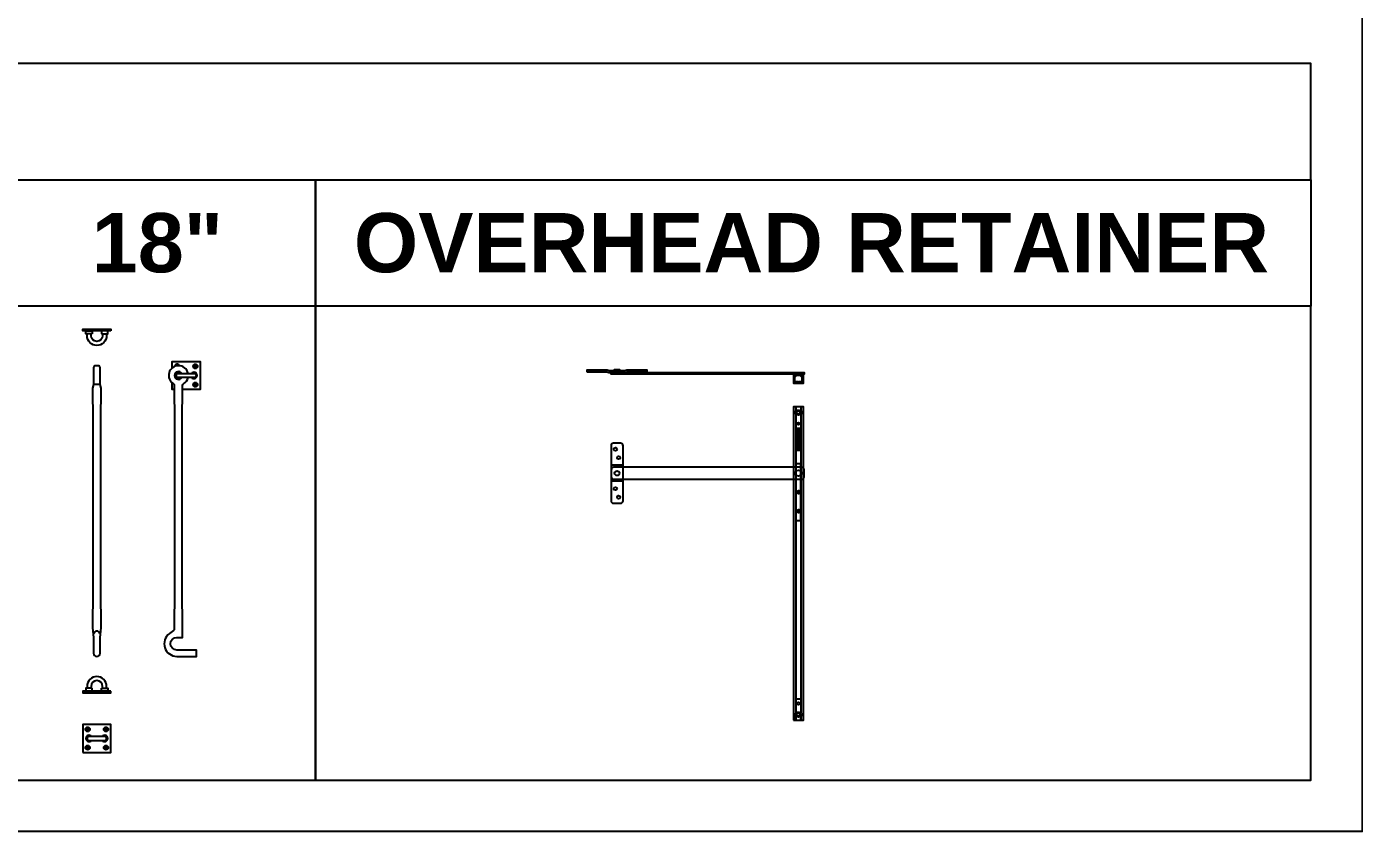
# Model space of a CAD drawing. Header units: millimetres. Extents: x 0 to 23312, y -3206 to 11448.
# Drawn here: x 11030 to 13130, y -3206 to -1932 of the extents above; entities that cross this region are included whole.
import ezdxf

# ---------------------------------------------------------------- set-up
doc = ezdxf.new("R2010")
doc.units = ezdxf.units.MM
doc.header["$LTSCALE"] = 10
for name, color, linetype in [('40 - Detail Outline', 142, 'Continuous'), ('41 - Detail', 7, 'Continuous'), ('50 - Glass', 254, 'Continuous')]:
    doc.layers.add(name, color=color, linetype=linetype)
doc.styles.add('CGBOLD', font='arialbd.ttf')

msp = doc.modelspace()

# ---------------------------------------------------------------- linework, layer by layer
at = {"layer": '40 - Detail Outline', "color": 7, "ltscale": 10}
for p, q in [((12246.638, -2534.387), (12246.638, -2540.387)), ((12254.638, -2534.387), (12254.638, -2540.387)), ((12246.638, -2546.387), (12246.638, -3018.387)), ((12254.638, -2546.387), (12254.638, -3018.387)), ((12246.638, -3024.387), (12246.638, -3030.387)), ((12246.638, -3030.387), (12246.638, -3024.387)), ((12254.638, -3024.387), (12254.638, -3030.387)), ((12254.638, -3030.387), (12254.638, -3024.387))]:
    msp.add_line(p, q, dxfattribs=at)
at = {"layer": '40 - Detail Outline', "color": 251, "ltscale": 10}
for p, q in [((11973.138, -2626.918), (11954.138, -2626.918)), ((11973.138, -2651.918), (11954.138, -2651.918)), ((12248.138, -2669.418), (12253.138, -2669.418)), ((12248.138, -2699.418), (12253.138, -2699.418))]:
    msp.add_line(p, q, dxfattribs=at)
at = {"layer": '40 - Detail Outline', "color": 3, "ltscale": 10}
msp.add_lwpolyline([(0, 11147.776), (13142.58, 11147.776), (13142.58, -3206.341), (0, -3206.341)], close=True, dxfattribs=at)
at = {"layer": '40 - Detail Outline', "color": 251, "ltscale": 10}
for points in [[(11162.7, -2414.244), (11118.7, -2414.244), (11118.7, -2411.244), (11162.7, -2411.244)], [(11133.45, -2418.744), (11123.45, -2418.744), (11123.45, -2414.244), (11133.45, -2414.244)], [(11147.95, -2418.744), (11157.95, -2418.744), (11157.95, -2414.244), (11147.95, -2414.244)], [(12247.638, -2484.437), (12253.638, -2484.437), (12253.638, -2482.437), (12247.638, -2482.437)], [(12247.638, -2484.437), (12253.638, -2484.437), (12253.638, -2482.437), (12247.638, -2482.437)], [(11133.45, -2979.681), (11123.45, -2979.681), (11123.45, -2984.181), (11133.45, -2984.181)], [(11147.95, -2979.681), (11157.95, -2979.681), (11157.95, -2984.181), (11147.95, -2984.181)], [(11162.7, -2984.181), (11118.7, -2984.181), (11118.7, -2987.181), (11162.7, -2987.181)], [(11118.7, -3081.181), (11162.7, -3081.181), (11162.7, -3037.181), (11118.7, -3037.181)]]:
    msp.add_lwpolyline(points, close=True, dxfattribs=at)
for points in [[(11156.2, -2418.744), (11156.2, -2421.744, -1), (11125.2, -2421.744), (11125.2, -2418.744)], [(11149.7, -2418.744), (11149.7, -2421.744, -1), (11131.7, -2421.744), (11131.7, -2418.744)], [(11147.3, -2505.055), (11145.8, -2499.055), (11145.8, -2472.213, 0.41421356), (11142.8, -2469.213), (11138.6, -2469.213, 0.41421356), (11135.6, -2472.213), (11135.6, -2499.055), (11134.1, -2505.055), (11134.1, -2525.213), (11134.6, -2535.213), (11134.6, -2849.213), (11134.1, -2859.213), (11134.1, -2884.076), (11135.6, -2899.213), (11135.6, -2924.213, 0.41421356), (11140.6, -2929.213), (11140.8, -2929.213, 0.41421356), (11145.8, -2924.213), (11145.8, -2899.213), (11147.3, -2884.076), (11147.3, -2859.213), (11146.8, -2849.213), (11146.8, -2535.213), (11147.3, -2525.213), (11147.3, -2505.055)], [(11285, -2481.462, 0.35361067), (11269.844, -2469.212, 0.75863039), (11261.801, -2497.962, -0.2620664), (11263.244, -2500.526), (11263.244, -2525.212), (11263.744, -2535.212)], [(11144.626, -2498.436, -0.16499634), (11142.8, -2499.055), (11138.6, -2499.055, -0.16499634), (11136.775, -2498.436, -0.16499634)], [(11263.744, -2535.212), (11263.744, -2849.212), (11263.244, -2859.212), (11263.244, -2885.815, -0.23867972), (11262.021, -2888.233), (11255.403, -2893.094, 0.72452277), (11267.244, -2929.212), (11298.244, -2929.212), (11298.244, -2919.212), (11267.244, -2919.212, -1), (11267.244, -2899.212), (11276.444, -2899.212), (11276.444, -2859.212), (11275.944, -2849.212), (11275.944, -2535.212), (11276.444, -2525.212), (11276.444, -2500.526, -0.2620664), (11277.888, -2497.962, 0.20634747), (11285, -2487.962, 0.20634747)], [(12247.378, -2572.475), (12254.077, -2570.8, 0.34415073), (12254.638, -2570.082), (12254.638, -2569.127, 0.41421356), (12253.898, -2568.387), (12247.378, -2568.387, 0.41421356), (12246.638, -2569.127), (12246.638, -2569.147, 0.41421356), (12247.378, -2569.887)], [(12253.898, -2569.298), (12247.198, -2570.973, 0.34415073), (12246.638, -2571.691), (12246.638, -2572.082, 0.34415073), (12247.198, -2572.8), (12251.546, -2573.887)], [(12253.898, -2573.298), (12247.198, -2574.973, 0.34415073), (12246.638, -2575.691), (12246.638, -2576.082, 0.34415073), (12247.198, -2576.8), (12251.546, -2577.887)], [(12253.898, -2577.298), (12247.198, -2578.973, 0.34415073), (12246.638, -2579.691), (12246.638, -2580.082, 0.34415073), (12247.198, -2580.8), (12251.546, -2581.887)], [(12253.898, -2581.298), (12247.198, -2582.973, 0.34415073), (12246.638, -2583.691), (12246.638, -2584.082, 0.34415073), (12247.198, -2584.8), (12251.546, -2585.887)], [(12247.378, -2576.475), (12254.077, -2574.8, 0.34415073), (12254.638, -2574.082), (12254.638, -2573.691, 0.34415073), (12254.077, -2572.973), (12249.73, -2571.887)], [(12247.378, -2580.475), (12254.077, -2578.8, 0.34415073), (12254.638, -2578.082), (12254.638, -2577.691, 0.34415073), (12254.077, -2576.973), (12249.73, -2575.887)], [(12247.378, -2584.475), (12254.077, -2582.8, 0.34415073), (12254.638, -2582.082), (12254.638, -2581.691, 0.34415073), (12254.077, -2580.973), (12249.73, -2579.887)], [(12253.898, -2585.298), (12247.198, -2586.973, 0.34415073), (12246.638, -2587.691), (12246.638, -2588.082, 0.34415073), (12247.198, -2588.8), (12251.546, -2589.887)], [(12253.898, -2589.298), (12247.198, -2590.973, 0.34415073), (12246.638, -2591.691), (12246.638, -2592.082, 0.34415073), (12247.198, -2592.8), (12251.546, -2593.887)], [(12253.898, -2593.298), (12247.198, -2594.973, 0.34415073), (12246.638, -2595.691), (12246.638, -2596.082, 0.34415073), (12247.198, -2596.8), (12251.546, -2597.887)], [(12253.898, -2597.298), (12247.198, -2598.973, 0.34415073), (12246.638, -2599.691), (12246.638, -2600.082, 0.34415073), (12247.198, -2600.8), (12251.546, -2601.887)], [(12247.378, -2588.475), (12254.077, -2586.8, 0.34415073), (12254.638, -2586.082), (12254.638, -2585.691, 0.34415073), (12254.077, -2584.973), (12249.73, -2583.887)], [(12247.378, -2592.475), (12254.077, -2590.8, 0.34415073), (12254.638, -2590.082), (12254.638, -2589.691, 0.34415073), (12254.077, -2588.973), (12249.73, -2587.887)], [(12247.378, -2596.475), (12254.077, -2594.8, 0.34415073), (12254.638, -2594.082), (12254.638, -2593.691, 0.34415073), (12254.077, -2592.973), (12249.73, -2591.887)], [(12247.378, -2600.475), (12254.077, -2598.8, 0.34415073), (12254.638, -2598.082), (12254.638, -2597.691, 0.34415073), (12254.077, -2596.973), (12249.73, -2595.887)], [(12254.638, -2601.887), (12254.638, -2601.691, 0.34415073), (12254.077, -2600.973), (12249.73, -2599.887)], [(11156.2, -2979.681), (11156.2, -2976.681, 1), (11125.2, -2976.681), (11125.2, -2979.681)], [(11149.7, -2979.681), (11149.7, -2976.681, 1), (11131.7, -2976.681), (11131.7, -2979.681)]]:
    msp.add_lwpolyline(points, format="xyb", dxfattribs=at)
for points in [[(11260.094, -2472.663), (11260.094, -2462.712), (11304.094, -2462.712), (11304.094, -2506.712), (11276.444, -2506.712)], [(11263.244, -2506.712), (11260.094, -2506.712), (11260.094, -2496.761)], [(12254.638, -2484.437), (12246.638, -2484.437), (12246.638, -2485.937), (12244.638, -2485.937), (12244.638, -2494.937), (12256.638, -2494.937), (12256.638, -2485.937), (12254.638, -2485.937), (12254.638, -2484.437)], [(12247.378, -2569.887), (12251.546, -2569.887)]]:
    msp.add_lwpolyline(points, dxfattribs=at)
at = {"layer": '40 - Detail Outline', "color": 7, "ltscale": 10}
for points in [[(11916.138, -2478.936), (11947.732, -2478.936), (11950.732, -2479.937), (11976.544, -2479.937), (11979.544, -2478.936), (12011.138, -2478.936), (12011.138, -2476.436), (11979.138, -2476.436), (11976.138, -2477.437), (11951.138, -2477.437), (11948.138, -2476.436), (11916.138, -2476.436)], [(11954.638, -2479.937), (12259.638, -2479.937), (12259.638, -2482.437), (11954.638, -2482.437)], [(12251.138, -2494.937), (12250.638, -2495.437), (12250.138, -2494.937), (12244.638, -2494.937), (12244.638, -2485.937), (12246.638, -2485.937), (12246.638, -2484.937), (12242.638, -2484.937), (12242.638, -2496.937), (12258.638, -2496.937), (12258.638, -2484.937), (12254.638, -2484.937), (12254.638, -2485.937), (12256.638, -2485.937), (12256.638, -2494.937)], [(12242.638, -3030.387), (12258.638, -3030.387), (12258.638, -2534.387), (12242.638, -2534.387)]]:
    msp.add_lwpolyline(points, close=True, dxfattribs=at)
at = {"layer": '40 - Detail Outline', "color": 252, "ltscale": 10}
msp.add_lwpolyline([(11959.388, -2477.437), (11967.888, -2477.437), (11968.138, -2475.937), (11959.138, -2475.937)], close=True, dxfattribs=at)
msp.add_lwpolyline([(11959.388, -2477.437), (11967.888, -2477.437), (11968.138, -2475.937), (11959.138, -2475.937)], close=True, dxfattribs=at)
at = {"layer": '40 - Detail Outline', "color": 251, "ltscale": 10}
for points in [[(11295.594, -2487.962), (11268.594, -2487.962, -0.41421356), (11266.594, -2485.962), (11266.594, -2483.462, -0.41421356), (11268.594, -2481.462), (11295.594, -2481.462, -0.41421356), (11297.594, -2483.462), (11297.594, -2485.962, -0.41421356)], [(12247.378, -2601.887), (12254.638, -2601.887), (12254.638, -2602.647, -0.41421356), (12253.898, -2603.387), (12247.378, -2603.387, -0.41421356), (12246.638, -2602.647), (12246.638, -2602.627, -0.41421356)], [(11127.2, -3062.431), (11154.2, -3062.431, 0.41421356), (11156.2, -3060.431), (11156.2, -3057.931, 0.41421356), (11154.2, -3055.931), (11127.2, -3055.931, 0.41421356), (11125.2, -3057.931), (11125.2, -3060.431, 0.41421356)]]:
    msp.add_lwpolyline(points, format="xyb", close=True, dxfattribs=at)
at = {"layer": '40 - Detail Outline', "color": 7, "ltscale": 10}
for points in [[(12246.638, -2568.387), (12254.638, -2568.387)], [(12246.638, -2996.387), (12254.638, -2996.387)]]:
    msp.add_lwpolyline(points, dxfattribs=at)
for points in [[(11958.138, -2686.918), (11969.138, -2686.918, 0.41421356), (11973.138, -2682.918), (11973.138, -2595.918, 0.41421356), (11969.138, -2591.918), (11958.138, -2591.918, 0.41421356), (11954.138, -2595.918), (11954.138, -2682.918, 0.41421356)], [(11958.638, -2648.918), (12255.638, -2648.918, 0.41421356), (12259.638, -2644.918), (12259.638, -2633.918, 0.41421356), (12255.638, -2629.918), (11958.638, -2629.918, 0.41421356), (11954.638, -2633.918), (11954.638, -2644.918, 0.41421356)]]:
    msp.add_lwpolyline(points, format="xyb", close=True, dxfattribs=at)
at = {"layer": '40 - Detail Outline', "color": 9, "ltscale": 10}
msp.add_lwpolyline([(12246.638, -2714.418), (12254.638, -2714.418), (12254.638, -2624.418), (12246.638, -2624.418)], close=True, dxfattribs=at)
at = {"layer": '40 - Detail Outline', "color": 251, "ltscale": 10}
for centre, radius in [((11296.594, -2470.212), 3.5), ((11296.594, -2470.212), 2), ((11296.594, -2499.212), 3.5), ((11296.594, -2499.212), 2), ((11126.2, -3044.681), 3.5), ((11126.2, -3044.681), 2), ((11155.2, -3044.681), 3.5), ((11155.2, -3044.681), 2), ((11126.2, -3073.681), 3.5), ((11126.2, -3073.681), 2), ((11155.2, -3073.681), 3.5), ((11155.2, -3073.681), 2)]:
    msp.add_circle(centre, radius, dxfattribs=at)
at = {"layer": '40 - Detail Outline', "color": 252, "ltscale": 10}
for centre, radius in [((12250.638, -2543.387), 4), ((12250.638, -2543.387), 2.5), ((12250.638, -2560.887), 2), ((12250.638, -2669.418), 2.5), ((12250.638, -2699.418), 2.5), ((12250.638, -3003.887), 2), ((12250.638, -3021.387), 4), ((12250.638, -3021.387), 2.5)]:
    msp.add_circle(centre, radius, dxfattribs=at)
at = {"layer": '40 - Detail Outline', "color": 9, "ltscale": 10}
for centre in [(11961.138, -2601.418), (11966.138, -2614.918), (11961.138, -2663.918), (11966.138, -2677.418)]:
    msp.add_circle(centre, 2.5, dxfattribs=at)
at = {"layer": '40 - Detail Outline', "color": 7, "ltscale": 10}
for centre, radius in [((11963.638, -2639.418), 3.75), ((11963.638, -2639.418), 3.75), ((12250.638, -2639.418), 4.75), ((12250.638, -2639.418), 4.75)]:
    msp.add_circle(centre, radius, dxfattribs=at)
at = {"layer": '40 - Detail Outline', "color": 251, "ltscale": 10}
for centre, radius, start, end in [((11269.844, -2484.712), 6.25, 31.332251, 328.667749), ((11267.594, -2470.212), 3.5, 15.915776, 181.724984), ((11267.594, -2470.212), 2, 29.719414, 167.921345), ((11269.844, -2484.712), 5, 40.541602, 319.458398), ((11294.344, -2484.712), 5, 220.541602, 139.458398), ((11140.7, -2894.313), 5.101, 16.342028, 163.657972), ((11128.45, -3059.181), 5, 40.541602, 319.458398), ((11152.95, -3059.181), 5, 220.541602, 139.458398)]:
    msp.add_arc(centre, radius, start, end, dxfattribs=at)
at = {"layer": '40 - Detail Outline', "color": 7, "ltscale": 10}
for centre, start, end in [((12250.638, -2543.387), 143.130102, 216.869898), ((12250.638, -2543.387), 323.130102, 36.869898), ((12250.638, -3021.387), 143.130102, 216.869898), ((12250.638, -3021.387), 323.130102, 36.869898)]:
    msp.add_arc(centre, 5, start, end, dxfattribs=at)
at = {"layer": '41 - Detail', "color": 3}
for points in [[(7986.533, -2175.219), (13061.165, -2175.219), (13061.165, -1990.844), (7986.533, -1990.844)], [(10986.533, -2175.219), (11486.533, -2175.219), (11486.533, -2375.219), (10986.533, -2375.219)], [(11486.533, -2175.219), (13061.165, -2175.219), (13061.165, -2375.219), (11486.533, -2375.219)], [(10986.533, -3124.926), (11486.533, -3124.926), (11486.533, -2375.219), (10986.533, -2375.219)], [(11486.533, -3124.926), (13061.165, -3124.926), (13061.165, -2375.219), (11486.533, -2375.219)]]:
    msp.add_lwpolyline(points, close=True, dxfattribs=at)

# ---------------------------------------------------------------- texts
at = {"layer": '50 - Glass', "color": 3, "char_height": 93.75, "attachment_point": 5, "style": 'CGBOLD'}
for s, insert, width in [('18"', (11236.533, -2275.219), 500), ('OVERHEAD RETAINER', (12271.246, -2275.219), 1907.42473)]:
    msp.add_mtext(s, dxfattribs=dict(at, insert=insert, width=width))

doc.saveas('drawing.dxf')
